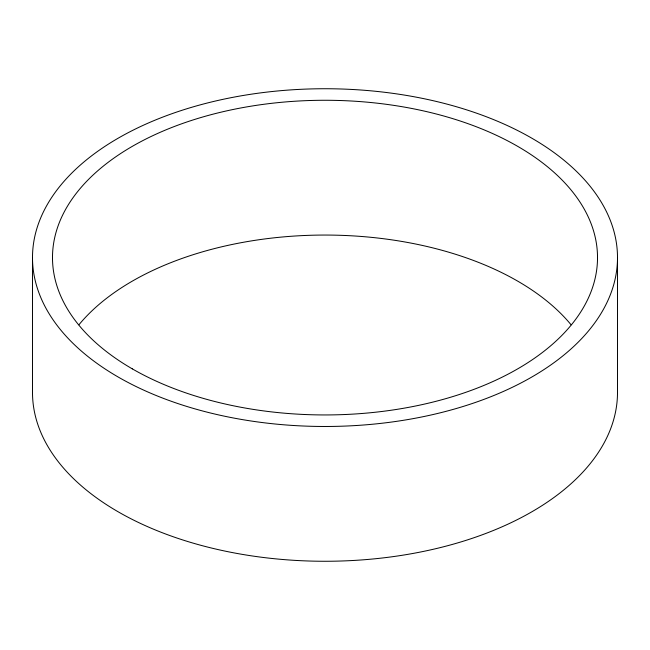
<?xml version="1.0" encoding="UTF-8"?>
<svg xmlns="http://www.w3.org/2000/svg" width="650" height="650" viewBox="0 0 650 650"><rect width="100%" height="100%" fill="white"/><g stroke="black" fill="none" stroke-linecap="round" stroke-linejoin="round"><path stroke-width="0.97" d="M617.5 257.611A292.5 168.87 0 0 1 178.75 403.853A292.5 168.87 0 0 1 178.75 111.361A292.5 168.87 0 0 1 617.5 257.611L617.5 392.389A292.5 168.87 0 0 1 325 561.267A292.5 168.87 0 0 1 32.5 392.389L32.5 257.611M78.926 324.781A272.521 157.341 0 0 1 325 235.056A272.521 157.341 0 0 1 571.074 324.781M132.299 368.859A272.521 157.341 0 0 0 588.234 298.326A272.521 157.341 0 0 0 254.467 105.633A272.521 157.341 0 0 0 132.299 368.859"/></g></svg>
